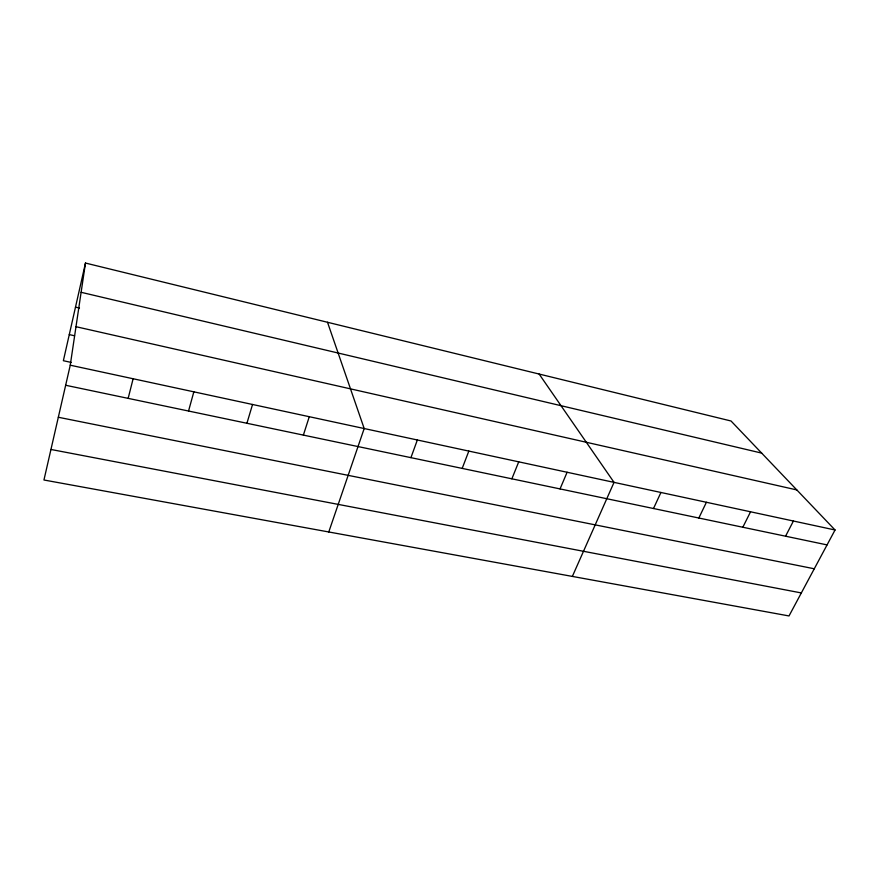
<?xml version="1.0" encoding="UTF-8"?>
<svg xmlns="http://www.w3.org/2000/svg" width="879" height="879" viewBox="0 0 879 879"><rect width="100%" height="100%" fill="white"/><g stroke="black" fill="none" stroke-linecap="round" stroke-linejoin="round"><path stroke-width="1.32" d="M70.254 365.203L85.472 263.052L731.031 420.997L835.05 529.993L789.012 615.948L43.95 480L70.254 365.203L835.05 529.993M85.472 263.052L63.365 360.72L71.221 362.423M128.158 398.363L133.125 378.75M188.545 411.02L193.841 391.836M246.922 423.26L252.537 404.472M303.376 435.105L309.287 416.701M328.768 531.971L364.192 428.534L327.504 322.263M410.932 457.651L417.349 439.994M462.189 468.397L468.837 451.081M511.864 478.813L518.731 461.838M560.044 488.911L567.109 472.254M572.361 576.415L614.036 482.362L539.124 374.047M653.515 508.512L660.931 492.471M698.838 518.017L706.419 502.272M742.832 527.235L750.556 511.787M785.562 536.201L793.418 521.016M50.949 449.466L801.34 592.94M58.333 417.261L814.273 568.779M65.661 385.266L827.062 544.903M69.276 334.591L74.55 335.778M75.99 326.702L796.824 489.933M75.484 307.156L79.473 308.079M81.121 292.3L761.664 453.103"/></g></svg>
